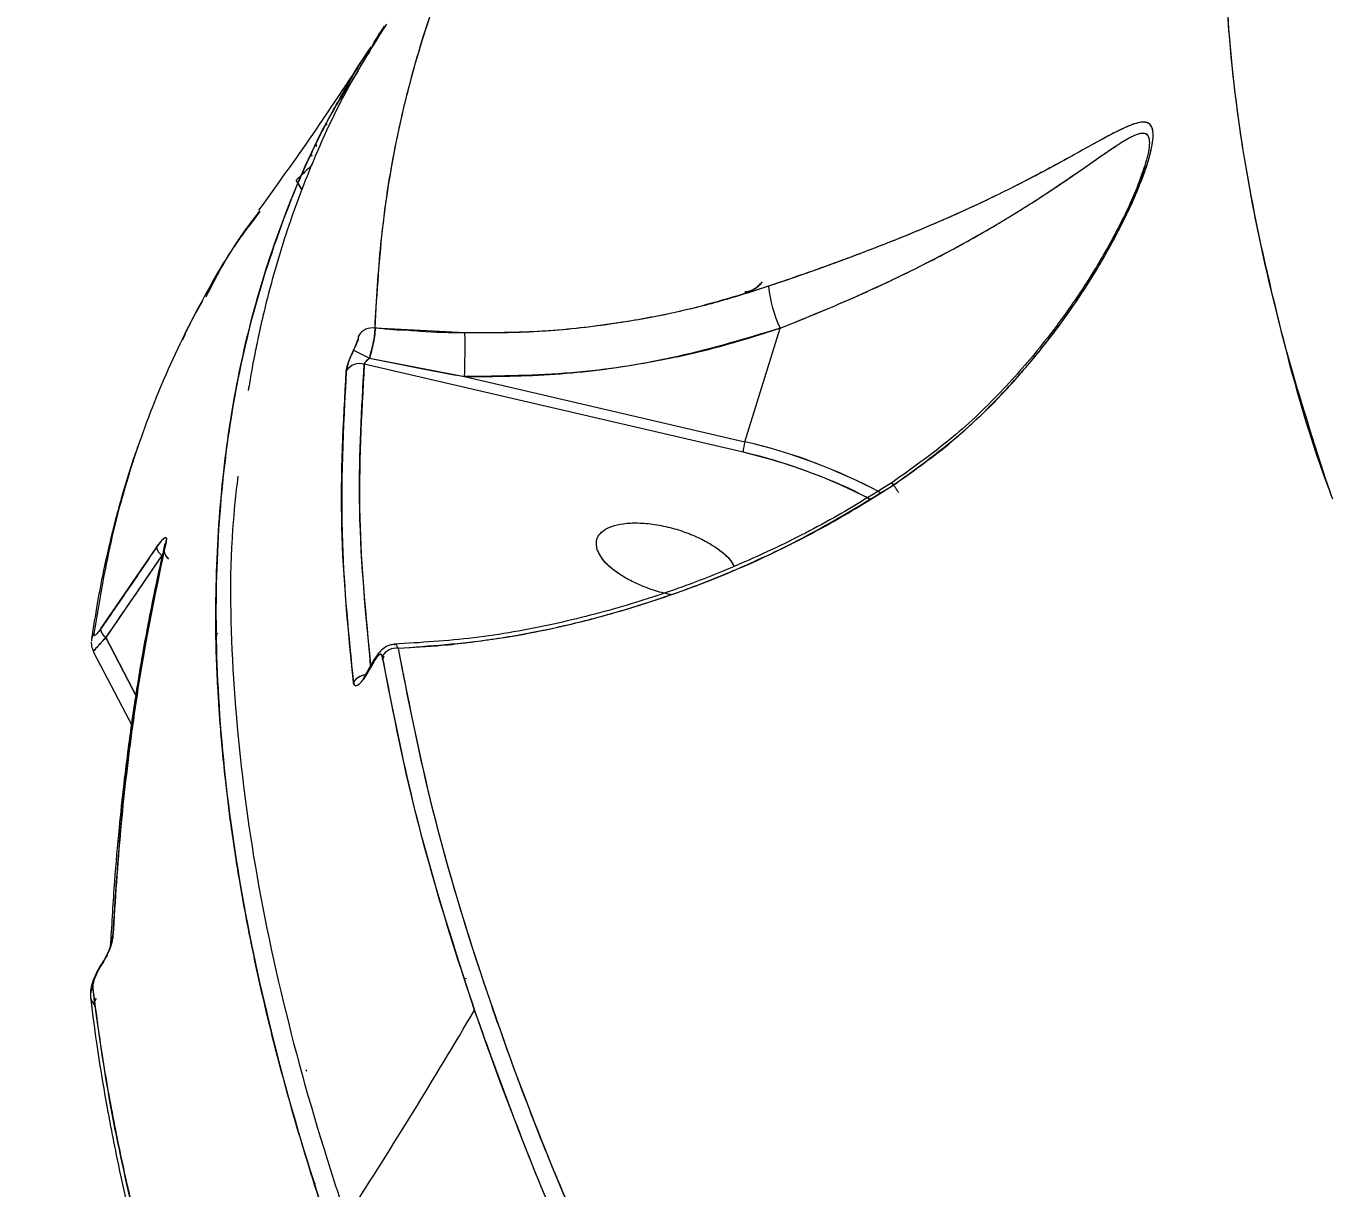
# Model space of a CAD drawing. Header units: millimetres. Extents: x -6332 to 8932, y -6739 to 7096.
# Drawn here: x -2332.1 to -2249.5, y -1667.7 to -1593.8 of the extents above; entities that cross this region are included whole.
import ezdxf

# ---------------------------------------------------------------- set-up
doc = ezdxf.new("R2010")
doc.units = ezdxf.units.MM
for name, color, linetype in [('DIKOM_ОБЪЕКТ', 7, 'Continuous'), ('DIKOM_РАЗМЕР_ЗОНА', 7, 'Continuous'), ('DIKOM_РАЗМЕР_ОБЪЕКТА', 7, 'Continuous')]:
    doc.layers.add(name, color=color, linetype=linetype)
doc.styles.add('style1', font='arial.ttf', dxfattribs={"width": 0.8})
doc.dimstyles.new('1-50', dxfattribs={"dimtxt": 300, "dimasz": 200, "dimexe": 100, "dimexo": 0, "dimgap": 100, "dimtad": 1, "dimtxsty": 'style1', "dimcen": 200, "dimclrd": 7, "dimclre": 7, "dimclrt": 7, "dimadec": 1, "dimazin": 2, "dimtfac": 1, "dimtmove": 0, "dimatfit": 2, "dimfxl": 0, "dimlwd": 25, "dimlwe": 18, "dimarcsym": 0})

# ---------------------------------------------------------------- blocks, each defined once
blk = doc.blocks.new('*D9')
at = {"layer": 'Defpoints', "color": 0, "transparency": 16777216}
for p in [(777.17, 5593.968), (-4228.728, -3389.779), (7301.722, -3389.779)]:
    blk.add_point(p, dxfattribs=at)
at = {"layer": 'DIKOM_РАЗМЕР_ОБЪЕКТА', "color": 7, "lineweight": 18, "transparency": 16777216}
for p, q in [((777.17, 5593.968), (7401.722, 5593.968)), ((-4228.728, -3389.779), (7401.722, -3389.779))]:
    blk.add_line(p, q, dxfattribs=at)
at = {"layer": 'DIKOM_РАЗМЕР_ОБЪЕКТА', "color": 7, "lineweight": 25, "transparency": 16777216}
blk.add_line((7301.722, 5393.968), (7301.722, -3189.779), dxfattribs=at)
at = {"layer": 'DIKOM_РАЗМЕР_ОБЪЕКТА', "color": 7, "transparency": 16777216}
for points in [[(7268.389, 5393.968), (7335.055, 5393.968), (7301.722, 5593.968)], [(7268.389, -3189.779), (7335.055, -3189.779), (7301.722, -3389.779)]]:
    blk.add_solid(points, dxfattribs=at)
at = {"layer": 'DIKOM_РАЗМЕР_ОБЪЕКТА', "color": 7, "transparency": 16777216, "insert": (7048.55, 1153.714), "char_height": 300, "attachment_point": 5, "rotation": 90, "style": 'style1'}
blk.add_mtext('9000', dxfattribs=at)
blk = doc.blocks.new('*D10')
at = {"layer": 'Defpoints', "color": 0, "transparency": 16777216}
for p in [(4034.777, 3636.587), (-4490.848, -1960.464), (4034.777, -5533.386)]:
    blk.add_point(p, dxfattribs=at)
at = {"layer": 'DIKOM_РАЗМЕР_ОБЪЕКТА', "color": 7, "lineweight": 18, "transparency": 16777216}
for p, q in [((4034.777, 3636.587), (4034.777, -5633.386)), ((-4490.848, -1960.464), (-4490.848, -5633.386))]:
    blk.add_line(p, q, dxfattribs=at)
at = {"layer": 'DIKOM_РАЗМЕР_ОБЪЕКТА', "color": 7, "lineweight": 25, "transparency": 16777216}
blk.add_line((-4290.848, -5533.386), (3834.777, -5533.386), dxfattribs=at)
at = {"layer": 'DIKOM_РАЗМЕР_ОБЪЕКТА', "color": 7, "transparency": 16777216}
for points in [[(-4290.848, -5500.053), (-4290.848, -5566.72), (-4490.848, -5533.386)], [(3834.777, -5500.053), (3834.777, -5566.72), (4034.777, -5533.386)]]:
    blk.add_solid(points, dxfattribs=at)
at = {"layer": 'DIKOM_РАЗМЕР_ОБЪЕКТА', "color": 7, "transparency": 16777216, "insert": (308.034, -5280.214), "char_height": 300, "attachment_point": 5, "style": 'style1'}
blk.add_mtext('8500', dxfattribs=at)
blk = doc.blocks.new('*D11')
at = {"layer": 'Defpoints', "color": 0, "transparency": 16777216}
for p in [(1114.346, 7096.351), (-4349.589, -4627.344), (8831.757, -4627.344)]:
    blk.add_point(p, dxfattribs=at)
at = {"layer": 'DIKOM_РАЗМЕР_ЗОНА', "color": 7, "lineweight": 18, "transparency": 16777216}
for p, q in [((1114.346, 7096.351), (8931.757, 7096.351)), ((-4349.589, -4627.344), (8931.757, -4627.344))]:
    blk.add_line(p, q, dxfattribs=at)
at = {"layer": 'DIKOM_РАЗМЕР_ЗОНА', "color": 7, "lineweight": 25, "transparency": 16777216}
blk.add_line((8831.757, 6896.351), (8831.757, -4427.344), dxfattribs=at)
at = {"layer": 'DIKOM_РАЗМЕР_ЗОНА', "color": 7, "transparency": 16777216}
for points in [[(8798.424, 6896.351), (8865.091, 6896.351), (8831.757, 7096.351)], [(8798.424, -4427.344), (8865.091, -4427.344), (8831.757, -4627.344)]]:
    blk.add_solid(points, dxfattribs=at)
at = {"layer": 'DIKOM_РАЗМЕР_ЗОНА', "color": 7, "transparency": 16777216, "insert": (8578.585, 1308.196), "char_height": 300, "attachment_point": 5, "rotation": 90, "style": 'style1'}
blk.add_mtext('11750', dxfattribs=at)
blk = doc.blocks.new('*D12')
at = {"layer": 'Defpoints', "color": 0, "transparency": 16777216}
for p in [(6134.379, 3354.853), (-6332, -2644.933), (6134.379, -6639)]:
    blk.add_point(p, dxfattribs=at)
at = {"layer": 'DIKOM_РАЗМЕР_ЗОНА', "color": 7, "lineweight": 18, "transparency": 16777216}
for p, q in [((6134.379, 3354.853), (6134.379, -6739)), ((-6332, -2644.933), (-6332, -6739))]:
    blk.add_line(p, q, dxfattribs=at)
at = {"layer": 'DIKOM_РАЗМЕР_ЗОНА', "color": 7, "lineweight": 25, "transparency": 16777216}
blk.add_line((-6132, -6639), (5934.379, -6639), dxfattribs=at)
at = {"layer": 'DIKOM_РАЗМЕР_ЗОНА', "color": 7, "transparency": 16777216}
for points in [[(-6132, -6605.667), (-6132, -6672.333), (-6332, -6639)], [(5934.379, -6605.667), (5934.379, -6672.333), (6134.379, -6639)]]:
    blk.add_solid(points, dxfattribs=at)
at = {"layer": 'DIKOM_РАЗМЕР_ЗОНА', "color": 7, "transparency": 16777216, "insert": (-98.81, -6385.828), "char_height": 300, "attachment_point": 5, "style": 'style1'}
blk.add_mtext('12500', dxfattribs=at)

msp = doc.modelspace()

# ---------------------------------------------------------------- linework, layer by layer
at = {"layer": 'DIKOM_ОБЪЕКТ', "color": 7, "linetype": 'Continuous', "lineweight": 15}
for p, q in [((-2309.3, -1593.821), (-2309.409, -1594.006)), ((-2312.94, -1600.021), (-2313.063, -1600.152)), ((-2313.954, -1602.015), (-2313.891, -1602.062)), ((-2313.887, -1602.065), (-2313.953, -1602.015)), ((-2261.225, -1603.518), (-2260.987, -1602.75)), ((-2314.531, -1604.232), (-2314.906, -1603.604)), ((-2314.519, -1604.2), (-2314.906, -1603.604)), ((-2264.261, -1609.617), (-2264.677, -1610.32)), ((-2304.173, -1613.316), (-2309.893, -1613.003)), ((-2286.378, -1620.231), (-2284.142, -1613.013)), ((-2310.241, -1614.905), (-2304.204, -1616.09)), ((-2286.502, -1620.893), (-2310.572, -1615.303)), ((-2304.204, -1616.09), (-2286.378, -1620.231)), ((-2327.342, -1632.139), (-2323.782, -1626.939)), ((-2323.435, -1627.463), (-2327.002, -1632.674)), ((-2327.002, -1632.674), (-2325.014, -1636.505)), ((-2325.013, -1636.502), (-2327.002, -1632.674)), ((-2319.899, -1632.425), (-2319.914, -1632.401)), ((-2319.898, -1632.518), (-2319.913, -1632.495)), ((-2327.802, -1633.551), (-2325.303, -1638.333)), ((-2309.419, -1634.067), (-2309.322, -1633.866)), ((-2309.332, -1633.88), (-2309.419, -1634.067)), ((-2309.972, -1634.206), (-2310.447, -1635.032)), ((-2309.959, -1634.091), (-2310.434, -1634.917)), ((-2308.047, -1635.013), (-2308.056, -1635.012)), ((-2308.002, -1635.264), (-2307.992, -1635.265)), ((-2325.341, -1637.928), (-2325.263, -1638.082)), ((-2304.272, -1654.291), (-2304.073, -1654.33)), ((-2327.767, -1655.952), (-2327.618, -1655.597)), ((-2327.628, -1656.145), (-2327.767, -1655.952)), ((-2314.279, -1660.112), (-2314.25, -1660.232)), ((-2313.667, -1667.407), (-2313.766, -1667.294))]:
    msp.add_line(p, q, dxfattribs=at)
at = {"layer": 'DIKOM_ОБЪЕКТ', "color": 7, "linetype": 'Continuous', "lineweight": 15, "flags": 128}
for points in [[(-2313.606, -1601.459), (-2313.633, -1601.376), (-2313.648, -1601.314)], [(-2313.642, -1601.34), (-2313.633, -1601.376), (-2313.611, -1601.447)], [(-2276.954, -1622.992), (-2277.012, -1622.892), (-2277.042, -1622.839), (-2277.04, -1622.831), (-2277.009, -1622.871), (-2276.948, -1622.957), (-2276.943, -1622.965)], [(-2309.972, -1634.206), (-2309.975, -1634.14), (-2309.959, -1634.091)], [(-2309.959, -1634.091), (-2309.975, -1634.14), (-2309.972, -1634.206)], [(-2310.434, -1634.917), (-2310.451, -1634.966), (-2310.447, -1635.032)], [(-2310.447, -1635.032), (-2310.451, -1634.966), (-2310.434, -1634.917)], [(-2327.307, -1653.527), (-2327.304, -1653.448), (-2327.281, -1653.416)], [(-2327.286, -1653.42), (-2327.304, -1653.448), (-2327.307, -1653.527)]]:
    msp.add_lwpolyline(points, dxfattribs=at)
at = {"layer": 'DIKOM_ОБЪЕКТ', "color": 7, "linetype": 'Continuous', "lineweight": 15}
for centre, radius, start, end in [((-2286.617, -1609.052), 1.678, 277.98995, 323.18177), ((-2276.392, -1609.427), 8.54, 186.19711, 204.83261), ((-2310.055, -1614.012), 1.023, 80.87735, 147.96804), ((-2350.26, -1614.181), 46.095, 357.62712, 1.07501), ((-2272.911, -1538.379), 85.146, 243.23883, 243.99704), ((-2310.859, -1616.297), 1.034, 73.91322, 146.09706), ((-2283.943, -1621.028), 2.562, 161.86993, 176.99032), ((-2294.144, -1654.031), 34.681, 61.76344, 77.06048), ((-2294.155, -1654.064), 34.716, 61.79257, 77.05572), ((-2294.087, -1653.83), 33.798, 62.37229, 77.03194), ((-2276.098, -1622.403), 1.038, 204.23216, 214.51535), ((-2286.832, -1630.006), 12.139, 32.63722, 36.2009), ((-2322.953, -1626.767), 0.846, 191.68837, 235.31531), ((-2322.549, -1627.045), 0.765, 144.40811, 176.63245), ((-2322.494, -1627.056), 0.817, 146.00213, 230.67403), ((-2322.408, -1627.005), 0.912, 192.94593, 228.51678), ((-2326.503, -1631.982), 0.853, 190.59367, 234.19411), ((-2327.068, -1632.92), 0.855, 144.53475, 176.80373), ((-2308.52, -1634.418), 1.074, 84.02175, 148.03017), ((-2310.387, -1636.09), 1.05, 96.92391, 147.05592), ((-2310.39, -1636.086), 1.045, 97.41776, 147.12523), ((-2325.985, -1652.091), 0.718, 141.80358, 181.99597), ((-2325.987, -1652.09), 0.716, 141.78849, 189.61408), ((-2327.159, -1655.398), 0.829, 144.32037, 186.40507), ((-2327.17, -1655.394), 0.817, 144.10132, 223.07758), ((-2605.842, -1479.02), 350.446, 327.13129, 329.60225)]:
    msp.add_arc(centre, radius, start, end, dxfattribs=at)
for points, knots in [([(-2266.197, -1467.114), (-2266.173, -1469.119), (-2266.11, -1474.43), (-2265.019, -1483.043), (-2263.02, -1492.95), (-2260.03, -1503.028), (-2256.047, -1513.217), (-2251.019, -1523.456), (-2245.052, -1533.523), (-2238.154, -1543.419), (-2230.318, -1553.141), (-2221.713, -1562.508), (-2212.409, -1571.503), (-2202.507, -1580.094), (-2191.883, -1588.416), (-2180.568, -1596.448), (-2168.324, -1604.351), (-2155.104, -1612.107), (-2140.851, -1619.688), (-2125.845, -1626.93), (-2110.163, -1633.783), (-2093.894, -1640.218), (-2077.418, -1646.1), (-2060.779, -1651.461), (-2044.007, -1656.33), (-2026.765, -1660.804), (-2009.097, -1664.911), (-1997.005, -1667.292), (-1990.949, -1668.485)], [0, 0, 0, 0, 0.022949, 0.060793, 0.09877, 0.136963, 0.177463, 0.217725, 0.257847, 0.297927, 0.338058, 0.378335, 0.416534, 0.454721, 0.492694, 0.530535, 0.568325, 0.608437, 0.648676, 0.68914, 0.729671, 0.769958, 0.810094, 0.847883, 0.885703, 0.923632, 0.961753, 1, 1, 1, 1]), ([(-1990.949, -1668.485), (-1995.113, -1667.675), (-2003.643, -1666.016), (-2016.534, -1663.191), (-2029.836, -1660.017), (-2042.91, -1656.593), (-2055.705, -1652.95), (-2067.648, -1649.271), (-2075.912, -1646.53), (-2080.544, -1644.932), (-2082.006, -1644.424), (-2083.469, -1643.91), (-2084.934, -1643.392), (-2086.4, -1642.867), (-2091.489, -1641.032), (-2099.79, -1637.908), (-2110.793, -1633.458), (-2120.69, -1629.185), (-2129.536, -1625.131), (-2137.384, -1621.335), (-2144.286, -1617.83), (-2150.289, -1614.645), (-2155.439, -1611.807), (-2159.599, -1609.436), (-2162.884, -1607.513), (-2165.323, -1606.055), (-2166.97, -1605.059), (-2167.87, -1604.504), (-2168.218, -1604.293), (-2168.36, -1604.203), (-2168.422, -1604.167), (-2168.447, -1604.15), (-2168.459, -1604.144), (-2168.464, -1604.14), (-2168.467, -1604.138), (-2172.074, -1601.588), (-2179.355, -1597.387), (-2189.221, -1590.3), (-2198.265, -1583.481), (-2206.127, -1576.986), (-2212.968, -1570.901), (-2217.512, -1566.554), (-2220.392, -1563.676), (-2221.817, -1562.223), (-2223.206, -1560.781), (-2224.558, -1559.351), (-2225.875, -1557.931), (-2229.947, -1553.461), (-2236.3, -1545.888), (-2244.05, -1535.109), (-2250.554, -1524.325), (-2255.949, -1513.58), (-2258.62, -1506.382), (-2259.944, -1502.815)], [0, 0, 0, 0, 0.030421, 0.062332, 0.095733, 0.130625, 0.162562, 0.195653, 0.225729, 0.229733, 0.233753, 0.237789, 0.241839, 0.245906, 0.249987, 0.284298, 0.316164, 0.345582, 0.372553, 0.397077, 0.419155, 0.438786, 0.455968, 0.470705, 0.481193, 0.489953, 0.496234, 0.498575, 0.499522, 0.499923, 0.500096, 0.500172, 0.500205, 0.50022, 0.500226, 0.500232, 0.539858, 0.577984, 0.614611, 0.64974, 0.679412, 0.707924, 0.715199, 0.722395, 0.729512, 0.736548, 0.743505, 0.750382, 0.802068, 0.852872, 0.902795, 0.951838, 1, 1, 1, 1]), ([(-2251.345, -1563.937), (-2251.384, -1564.016), (-2252.128, -1565.538), (-2253.234, -1568.858), (-2254.6, -1573.889), (-2255.47, -1579.251), (-2255.94, -1585.21), (-2255.883, -1591.848), (-2255.183, -1599.278), (-2253.835, -1607.047), (-2251.889, -1615.147), (-2250.047, -1620.832), (-2249.129, -1623.665)], [0, 0, 0, 0, 0.005201, 0.100963, 0.203828, 0.303804, 0.400896, 0.522046, 0.640821, 0.759856, 0.88032, 1, 1, 1, 1]), ([(-2253.183, -1568.873), (-2253.193, -1568.899), (-2254.113, -1571.288), (-2255.108, -1576.509), (-2256.012, -1584.659), (-2255.831, -1593.417), (-2254.731, -1602.695), (-2252.542, -1612.579), (-2250.616, -1619.664), (-2249.141, -1623.573), (-2249.033, -1623.859)], [0, 0, 0, 0, 0.001773, 0.166637, 0.330559, 0.494055, 0.657616, 0.821751, 0.986952, 1, 1, 1, 1]), ([(-2309.893, -1613.003), (-2309.755, -1610.751), (-2309.479, -1606.253), (-2308.363, -1599.903), (-2306.626, -1593.506), (-2304.16, -1587.119), (-2301.787, -1583.035), (-2300.599, -1580.991)], [0, 0, 0, 0, 0.18702, 0.373558, 0.5599, 0.779652, 1, 1, 1, 1]), ([(-2309.893, -1613.003), (-2309.792, -1611.205), (-2309.584, -1607.523), (-2308.786, -1602.132), (-2307.564, -1596.71), (-2305.82, -1591.33), (-2303.561, -1586.017), (-2301.597, -1582.685), (-2300.599, -1580.991)], [0, 0, 0, 0, 0.148915, 0.305006, 0.468517, 0.639551, 0.816761, 1, 1, 1, 1]), ([(-2309.171, -1593.685), (-2310.044, -1595.081), (-2311.911, -1598.067), (-2314.051, -1602.76), (-2315.791, -1607.553), (-2316.755, -1611.068), (-2317.288, -1613.434), (-2317.535, -1614.635), (-2317.757, -1615.809), (-2317.886, -1616.588), (-2317.948, -1616.962)], [0, 0, 0, 0, 0.202281, 0.432914, 0.627732, 0.81492, 0.862687, 0.909934, 0.956656, 1, 1, 1, 1]), ([(-2310.312, -1595.596), (-2310.081, -1595.119), (-2309.779, -1594.498), (-2309.369, -1593.946), (-2309.274, -1593.819)], [0, 0, 0, 0, 0.768276, 1, 1, 1, 1]), ([(-2310.159, -1595.124), (-2311.388, -1596.998), (-2313.719, -1600.553), (-2316.142, -1603.924), (-2317.288, -1605.517)], [0, 0, 0, 0, 0.52711, 1, 1, 1, 1]), ([(-2266.757, -1752.386), (-2268.729, -1749.718), (-2272.769, -1744.252), (-2278.546, -1735.963), (-2284.236, -1727.386), (-2289.515, -1718.928), (-2294.376, -1710.625), (-2298.624, -1702.848), (-2301.362, -1697.451), (-2302.833, -1694.418), (-2303.292, -1693.461), (-2303.748, -1692.502), (-2304.198, -1691.542), (-2304.645, -1690.582), (-2306.176, -1687.241), (-2308.541, -1681.788), (-2311.354, -1674.526), (-2313.603, -1667.97), (-2315.37, -1662.09), (-2316.731, -1656.855), (-2317.754, -1652.236), (-2318.503, -1648.205), (-2319.034, -1644.738), (-2319.382, -1641.931), (-2319.605, -1639.709), (-2319.74, -1638.057), (-2319.814, -1636.938), (-2319.85, -1636.33), (-2319.863, -1636.092), (-2319.869, -1635.996), (-2319.87, -1635.954), (-2319.872, -1635.937), (-2319.872, -1635.929), (-2319.872, -1635.925), (-2319.872, -1635.923), (-2320.037, -1633.299), (-2320.049, -1628.59), (-2319.566, -1621.717), (-2318.54, -1615.482), (-2317.122, -1609.988), (-2315.42, -1605.172), (-2313.979, -1601.945), (-2312.934, -1599.888), (-2312.388, -1598.869), (-2311.829, -1597.872), (-2311.257, -1596.9), (-2310.697, -1595.987), (-2310.32, -1595.405), (-2310.144, -1595.134)], [0, 0, 0, 0, 0.040586, 0.083159, 0.127721, 0.174271, 0.216879, 0.261027, 0.301151, 0.306495, 0.311859, 0.317242, 0.322647, 0.328071, 0.333517, 0.379294, 0.421806, 0.461054, 0.497036, 0.529755, 0.559209, 0.5854, 0.608324, 0.627984, 0.641977, 0.653665, 0.662045, 0.665166, 0.666431, 0.666966, 0.667198, 0.667298, 0.667343, 0.667363, 0.667371, 0.667378, 0.720245, 0.771111, 0.819976, 0.866842, 0.906429, 0.944468, 0.954174, 0.963774, 0.973269, 0.982656, 0.991938, 1, 1, 1, 1]), ([(-2310.971, -1596.664), (-2311.508, -1597.487), (-2313.339, -1600.289), (-2315.638, -1605.595), (-2317.909, -1612.521), (-2319.362, -1619.905), (-2320.062, -1627.683), (-2319.996, -1636.032), (-2319.119, -1644.975), (-2317.364, -1654.545), (-2314.743, -1664.554), (-2311.267, -1674.949), (-2306.956, -1685.671), (-2301.934, -1696.472), (-2296.258, -1707.327), (-2289.983, -1718.221), (-2282.98, -1729.371), (-2275.307, -1740.753), (-2269.61, -1748.504), (-2266.757, -1752.386)], [0, 0, 0, 0, 0.024896, 0.084812, 0.14471, 0.204272, 0.263627, 0.322902, 0.38582, 0.448936, 0.512405, 0.575981, 0.639172, 0.702126, 0.7614, 0.820721, 0.880215, 0.940009, 1, 1, 1, 1]), ([(-2276.954, -1622.992), (-2275.39, -1621.859), (-2272.259, -1619.592), (-2268.274, -1615.38), (-2265.331, -1611.451), (-2263.242, -1608.012), (-2261.966, -1605.526), (-2261.06, -1603.382), (-2260.506, -1601.662), (-2260.357, -1600.321), (-2260.789, -1599.836), (-2261.588, -1599.976), (-2262.577, -1600.413), (-2264.072, -1601.209), (-2266.225, -1602.426), (-2269.194, -1604), (-2272.545, -1605.61), (-2276.283, -1607.213), (-2280.389, -1608.796), (-2283.386, -1609.832), (-2284.882, -1610.349)], [0, 0, 0, 0, 0.082442, 0.165079, 0.248344, 0.295306, 0.342798, 0.374611, 0.406786, 0.439105, 0.475518, 0.511261, 0.546803, 0.582238, 0.652441, 0.722601, 0.79203, 0.861423, 0.930827, 1, 1, 1, 1]), ([(-2276.954, -1622.991), (-2275.756, -1622.145), (-2273.363, -1620.455), (-2270.537, -1617.763), (-2268.26, -1615.242), (-2266.469, -1612.975), (-2265.09, -1610.99), (-2264.071, -1609.373), (-2263.358, -1608.154), (-2262.678, -1606.905), (-2262.052, -1605.655), (-2261.502, -1604.433), (-2261.077, -1603.37), (-2260.766, -1602.463), (-2260.479, -1601.42), (-2260.391, -1600.602), (-2260.539, -1600.138), (-2260.746, -1599.955), (-2261.036, -1599.9), (-2261.557, -1599.972), (-2262.445, -1600.34), (-2263.758, -1601.041), (-2265.504, -1602.017), (-2267.731, -1603.236), (-2270.249, -1604.515), (-2272.665, -1605.645), (-2274.855, -1606.602), (-2277.582, -1607.72), (-2280.88, -1608.969), (-2283.579, -1609.899), (-2284.882, -1610.349)], [0, 0, 0, 0, 0.062632, 0.12514, 0.166907, 0.209096, 0.250284, 0.272385, 0.293289, 0.313021, 0.336209, 0.357131, 0.375943, 0.392383, 0.407476, 0.438849, 0.454157, 0.470457, 0.485559, 0.502105, 0.541821, 0.584314, 0.626589, 0.688763, 0.751105, 0.794142, 0.835546, 0.875435, 0.939862, 1, 1, 1, 1]), ([(-2284.142, -1613.013), (-2282.723, -1612.437), (-2279.868, -1611.277), (-2275.969, -1609.468), (-2272.4, -1607.613), (-2269.186, -1605.733), (-2266.325, -1603.875), (-2264.187, -1602.374), (-2262.651, -1601.318), (-2261.675, -1600.733), (-2260.97, -1600.525), (-2260.608, -1600.88), (-2260.741, -1602.059), (-2261.122, -1603.141), (-2261.31, -1603.676)], [0, 0, 0, 0, 0.111948, 0.225146, 0.338784, 0.452608, 0.56743, 0.681639, 0.745558, 0.808599, 0.857431, 0.905375, 0.953158, 1, 1, 1, 1]), ([(-2284.142, -1613.013), (-2283.301, -1612.675), (-2281.609, -1611.994), (-2279.174, -1610.941), (-2277.052, -1609.966), (-2275.198, -1609.057), (-2273.638, -1608.253), (-2272.112, -1607.424), (-2270.73, -1606.635), (-2269.336, -1605.798), (-2268.028, -1604.98), (-2266.746, -1604.138), (-2265.445, -1603.257), (-2264.116, -1602.328), (-2262.813, -1601.424), (-2261.915, -1600.87), (-2261.359, -1600.638), (-2261.046, -1600.591), (-2260.799, -1600.667), (-2260.728, -1600.887), (-2260.695, -1600.992)], [0, 0, 0, 0, 0.072946, 0.14679, 0.222028, 0.275864, 0.333191, 0.385917, 0.443653, 0.492631, 0.554583, 0.610251, 0.665771, 0.740636, 0.815068, 0.887967, 0.91567, 0.943649, 0.973117, 1, 1, 1, 1]), ([(-2313.869, -1602.615), (-2313.921, -1602.666), (-2314.132, -1602.871), (-2314.433, -1603.156), (-2314.737, -1603.446), (-2314.849, -1603.551), (-2314.906, -1603.604)], [0, 0, 0, 0, 0.111571, 0.452911, 0.725265, 1, 1, 1, 1]), ([(-2314.467, -1603.188), (-2314.439, -1603.161), (-2314.405, -1603.13), (-2314.359, -1603.086), (-2314.353, -1603.08)], [0, 0, 0, 0, 0.861517, 1, 1, 1, 1]), ([(-2260.991, -1602.762), (-2261.167, -1603.268), (-2261.515, -1604.263), (-2262.465, -1606.325), (-2263.767, -1608.724), (-2265.441, -1611.326), (-2267.383, -1613.975), (-2269.823, -1616.826), (-2273.054, -1619.998), (-2275.665, -1621.85), (-2277.045, -1622.829)], [0, 0, 0, 0, 0.072314, 0.142314, 0.273983, 0.391756, 0.496591, 0.644935, 0.81229, 1, 1, 1, 1]), ([(-2260.991, -1602.748), (-2261.008, -1602.808), (-2261.038, -1602.918), (-2261.083, -1603.042), (-2261.104, -1603.099)], [0, 0, 0, 0, 0.544056, 1, 1, 1, 1]), ([(-2317.231, -1605.559), (-2317.516, -1605.932), (-2318.892, -1607.73), (-2320.96, -1611.27), (-2323.345, -1616.089), (-2325.256, -1621.2), (-2326.786, -1626.569), (-2327.434, -1630.447), (-2327.764, -1632.424)], [0, 0, 0, 0, 0.049497, 0.238588, 0.432716, 0.614236, 0.803329, 1, 1, 1, 1]), ([(-2320.621, -1611.012), (-2320.143, -1610.073), (-2319.169, -1608.16), (-2317.854, -1606.467), (-2317.185, -1605.604)], [0, 0, 0, 0, 0.490639, 1, 1, 1, 1]), ([(-2284.882, -1610.349), (-2286.623, -1610.887), (-2290.095, -1611.96), (-2295.127, -1612.841), (-2299.827, -1613.311), (-2302.721, -1613.315), (-2304.173, -1613.316)], [0, 0, 0, 0, 0.280378, 0.558954, 0.778846, 1, 1, 1, 1]), ([(-2284.882, -1610.349), (-2285.898, -1610.676), (-2287.95, -1611.336), (-2291.137, -1612.106), (-2294.874, -1612.792), (-2299.234, -1613.292), (-2302.501, -1613.308), (-2304.173, -1613.316)], [0, 0, 0, 0, 0.164512, 0.332069, 0.502231, 0.745375, 1, 1, 1, 1]), ([(-2285.413, -1610.167), (-2285.473, -1610.248), (-2285.667, -1610.511), (-2286.021, -1610.68), (-2286.375, -1610.708), (-2286.39, -1610.709)], [0, 0, 0, 0, 0.299212, 0.969297, 1, 1, 1, 1]), ([(-2320.847, -1611.25), (-2320.957, -1611.447), (-2321.293, -1612.051), (-2321.749, -1612.888), (-2322.043, -1613.559), (-2322.148, -1613.799)], [0, 0, 0, 0, 0.237479, 0.726713, 1, 1, 1, 1]), ([(-2309.893, -1613.003), (-2309.892, -1613.097), (-2309.89, -1613.296), (-2309.959, -1613.765), (-2310.076, -1614.321), (-2310.186, -1614.71), (-2310.241, -1614.905)], [0, 0, 0, 0, 0.237136, 0.499153, 0.748983, 1, 1, 1, 1]), ([(-2310.241, -1614.905), (-2310.181, -1614.691), (-2310.06, -1614.259), (-2309.948, -1613.702), (-2309.889, -1613.267), (-2309.892, -1613.091), (-2309.893, -1613.003)], [0, 0, 0, 0, 0.27617, 0.55428, 0.776174, 1, 1, 1, 1]), ([(-2304.173, -1613.316), (-2305.132, -1613.304), (-2306.569, -1613.285), (-2307.997, -1613.124), (-2308.482, -1613.126), (-2308.516, -1613.122), (-2308.639, -1613.114), (-2309.104, -1613.077), (-2309.543, -1613.036), (-2309.893, -1613.003)], [0, 0, 0, 0, 0.500177, 0.750059, 0.750623, 0.755171, 0.76779, 0.815485, 1, 1, 1, 1]), ([(-2304.204, -1616.09), (-2302.284, -1616.077), (-2298.458, -1616.052), (-2293.18, -1615.354), (-2288.395, -1614.355), (-2285.563, -1613.462), (-2284.142, -1613.013)], [0, 0, 0, 0, 0.281264, 0.560338, 0.779385, 1, 1, 1, 1]), ([(-2284.142, -1613.013), (-2286.295, -1613.662), (-2290.606, -1614.96), (-2297.37, -1615.999), (-2301.925, -1616.06), (-2304.204, -1616.09)], [0, 0, 0, 0, 0.332534, 0.666087, 1, 1, 1, 1]), ([(-2311.25, -1614.405), (-2311.206, -1614.311), (-2311.118, -1614.123), (-2311.014, -1613.857), (-2310.94, -1613.622), (-2310.928, -1613.521), (-2310.922, -1613.47)], [0, 0, 0, 0, 0.251006, 0.500633, 0.750193, 1, 1, 1, 1]), ([(-2310.922, -1613.47), (-2310.93, -1613.528), (-2310.945, -1613.644), (-2311.051, -1613.969), (-2311.174, -1614.24), (-2311.25, -1614.405)], [0, 0, 0, 0, 0.280819, 0.561191, 1, 1, 1, 1]), ([(-2311.717, -1615.72), (-2311.706, -1615.644), (-2311.683, -1615.493), (-2311.579, -1615.165), (-2311.434, -1614.794), (-2311.312, -1614.535), (-2311.25, -1614.405)], [0, 0, 0, 0, 0.249308, 0.499233, 0.749089, 1, 1, 1, 1]), ([(-2311.25, -1614.405), (-2311.318, -1614.55), (-2311.454, -1614.839), (-2311.644, -1615.335), (-2311.689, -1615.574), (-2311.717, -1615.72)], [0, 0, 0, 0, 0.281193, 0.561733, 1, 1, 1, 1]), ([(-2310.572, -1615.303), (-2310.559, -1615.276), (-2310.533, -1615.219), (-2310.421, -1615.079), (-2310.31, -1614.972), (-2310.241, -1614.905)], [0, 0, 0, 0, 0.262568, 0.539108, 1, 1, 1, 1]), ([(-2310.572, -1615.303), (-2310.561, -1615.279), (-2310.538, -1615.228), (-2310.46, -1615.128), (-2310.36, -1615.018), (-2310.283, -1614.946), (-2310.241, -1614.905)], [0, 0, 0, 0, 0.234704, 0.498299, 0.720446, 1, 1, 1, 1]), ([(-2310.241, -1614.905), (-2309.112, -1615.134), (-2307.104, -1615.542), (-2305.087, -1615.923), (-2304.204, -1616.09)], [0, 0, 0, 0, 0.562366, 1, 1, 1, 1]), ([(-2311.717, -1615.72), (-2311.907, -1619.351), (-2312.245, -1625.836), (-2311.567, -1632.56), (-2311.268, -1635.519)], [0, 0, 0, 0, 0.55996, 1, 1, 1, 1]), ([(-2311.268, -1635.519), (-2311.594, -1632.197), (-2312.254, -1625.477), (-2311.897, -1618.996), (-2311.717, -1615.72)], [0, 0, 0, 0, 0.494356, 1, 1, 1, 1]), ([(-2310.572, -1615.303), (-2310.755, -1618.537), (-2311.109, -1624.809), (-2310.478, -1631.313), (-2310.172, -1634.462)], [0, 0, 0, 0, 0.515683, 1, 1, 1, 1]), ([(-2310.169, -1634.457), (-2310.503, -1630.908), (-2311.114, -1624.411), (-2310.741, -1618.146), (-2310.572, -1615.303)], [0, 0, 0, 0, 0.546214, 1, 1, 1, 1]), ([(-2324.824, -1620.148), (-2324.963, -1620.524), (-2325.496, -1621.961), (-2326.024, -1623.802), (-2326.522, -1625.686), (-2326.84, -1626.996), (-2327.197, -1628.624), (-2327.574, -1630.58), (-2327.791, -1632.015), (-2327.906, -1632.774)], [0, 0, 0, 0, 0.095235, 0.363832, 0.446411, 0.547626, 0.674818, 0.828062, 1, 1, 1, 1]), ([(-2278.435, -1623.893), (-2278.555, -1623.824), (-2279.435, -1623.314), (-2281.297, -1622.519), (-2283.89, -1621.56), (-2285.645, -1621.112), (-2286.502, -1620.893)], [0, 0, 0, 0, 0.051488, 0.37942, 0.696924, 1, 1, 1, 1]), ([(-2318.615, -1622.416), (-2318.738, -1623.534), (-2319.19, -1627.63), (-2319.022, -1635.217), (-2317.987, -1645.214), (-2315.907, -1655.641), (-2312.881, -1666.425), (-2308.931, -1677.529), (-2304.046, -1689.013), (-2298.243, -1700.842), (-2291.536, -1712.99), (-2283.939, -1725.43), (-2275.47, -1738.133), (-2266.152, -1751.066), (-2256.011, -1764.189), (-2245.085, -1777.457), (-2233.394, -1790.842), (-2220.972, -1804.312), (-2207.847, -1817.832), (-2194.137, -1831.287), (-2179.903, -1844.629), (-2165.197, -1857.823), (-2149.973, -1870.917), (-2136.423, -1882.104), (-2124.778, -1891.41), (-2115.218, -1898.875), (-2107.951, -1904.419), (-2103.109, -1908.058), (-2100.762, -1909.814), (-2098.405, -1911.566), (-2095.752, -1913.528), (-2092.533, -1915.892), (-2088.557, -1918.788), (-2083.818, -1922.204), (-2078.298, -1926.142), (-2074.334, -1928.919), (-2072.228, -1930.395)], [0, 0, 0, 0, 0.015403, 0.056432, 0.09746, 0.138485, 0.178462, 0.218504, 0.25846, 0.29841, 0.338359, 0.378306, 0.418253, 0.458275, 0.498254, 0.538197, 0.578139, 0.618081, 0.658022, 0.697979, 0.737212, 0.776359, 0.815499, 0.854641, 0.877604, 0.900569, 0.923416, 0.929132, 0.934618, 0.939874, 0.945605, 0.953104, 0.962223, 0.973093, 0.9857, 1, 1, 1, 1]), ([(-2277.045, -1622.829), (-2278.18, -1623.537), (-2280.646, -1625.074), (-2284.838, -1627.226), (-2289.325, -1629.133), (-2293.985, -1630.705), (-2298.67, -1631.901), (-2303.638, -1632.787), (-2306.993, -1632.992), (-2308.682, -1633.095)], [0, 0, 0, 0, 0.116253, 0.252642, 0.410024, 0.542971, 0.687245, 0.842554, 1, 1, 1, 1]), ([(-2308.408, -1633.349), (-2307.486, -1633.296), (-2305.454, -1633.18), (-2302.232, -1632.775), (-2298.85, -1632.162), (-2295.514, -1631.357), (-2291.94, -1630.289), (-2288.235, -1628.932), (-2284.295, -1627.184), (-2280.562, -1625.255), (-2278.128, -1623.727), (-2276.954, -1622.991)], [0, 0, 0, 0, 0.086526, 0.190774, 0.299501, 0.399924, 0.500192, 0.632845, 0.749125, 0.879053, 1, 1, 1, 1]), ([(-2308.408, -1633.349), (-2306.411, -1633.202), (-2302.425, -1632.907), (-2296.359, -1631.65), (-2290.006, -1629.691), (-2283.417, -1626.91), (-2279.11, -1624.299), (-2276.954, -1622.992)], [0, 0, 0, 0, 0.186829, 0.373028, 0.560668, 0.779994, 1, 1, 1, 1]), ([(-2295.764, -1627.098), (-2295.803, -1626.887), (-2295.891, -1626.408), (-2295.491, -1625.906), (-2294.844, -1625.581), (-2294.113, -1625.412), (-2293.186, -1625.363), (-2292.121, -1625.458), (-2291.008, -1625.692), (-2289.946, -1626.039), (-2289.012, -1626.46), (-2288.068, -1627.024), (-2287.362, -1627.598), (-2287.154, -1627.994), (-2287.094, -1628.107)], [0, 0, 0, 0, 0.092713, 0.210836, 0.280641, 0.356953, 0.438391, 0.522683, 0.606976, 0.688411, 0.764735, 0.834535, 0.952628, 1, 1, 1, 1]), ([(-2295.764, -1627.098), (-2295.803, -1626.864), (-2295.883, -1626.384), (-2295.465, -1625.893), (-2294.844, -1625.582), (-2294.114, -1625.412), (-2293.186, -1625.364), (-2292.121, -1625.458), (-2291.008, -1625.692), (-2289.946, -1626.04), (-2289.012, -1626.461), (-2288.105, -1627.003), (-2287.391, -1627.572), (-2287.177, -1627.97), (-2287.102, -1628.11)], [0, 0, 0, 0, 0.103123, 0.210758, 0.280375, 0.356789, 0.438182, 0.522428, 0.606675, 0.688065, 0.764477, 0.834109, 0.94172, 1, 1, 1, 1]), ([(-2323.172, -1626.599), (-2323.156, -1626.501), (-2323.126, -1626.304), (-2323.252, -1626.296), (-2323.491, -1626.527), (-2323.685, -1626.801), (-2323.782, -1626.939)], [0, 0, 0, 0, 0.281391, 0.561384, 0.780733, 1, 1, 1, 1]), ([(-2323.782, -1626.939), (-2323.726, -1626.858), (-2323.615, -1626.698), (-2323.464, -1626.51), (-2323.336, -1626.378), (-2323.209, -1626.293), (-2323.127, -1626.332), (-2323.157, -1626.51), (-2323.172, -1626.599)], [0, 0, 0, 0, 0.126154, 0.250194, 0.373625, 0.50052, 0.749828, 1, 1, 1, 1]), ([(-2323.782, -1626.939), (-2324.441, -1627.914), (-2325.618, -1629.657), (-2326.815, -1631.381), (-2327.342, -1632.139)], [0, 0, 0, 0, 0.559966, 1, 1, 1, 1]), ([(-2323.313, -1627), (-2323.504, -1627.853), (-2323.863, -1629.451), (-2324.314, -1631.731), (-2324.673, -1633.707), (-2324.952, -1635.365), (-2325.167, -1636.741), (-2325.374, -1638.143), (-2325.608, -1639.855), (-2325.888, -1642.126), (-2326.186, -1644.94), (-2326.48, -1648.312), (-2326.626, -1650.787), (-2326.703, -1652.113)], [0, 0, 0, 0, 0.108965, 0.204154, 0.285599, 0.353299, 0.407296, 0.452515, 0.522313, 0.611927, 0.721392, 0.850737, 1, 1, 1, 1]), ([(-2326.55, -1651.647), (-2326.389, -1649.177), (-2326.068, -1644.239), (-2325.054, -1635.786), (-2323.886, -1630.084), (-2323.172, -1626.599)], [0, 0, 0, 0, 0.2801, 0.55998, 1, 1, 1, 1]), ([(-2323.172, -1626.599), (-2323.586, -1628.515), (-2324.435, -1632.442), (-2325.38, -1638.55), (-2326.127, -1644.955), (-2326.406, -1649.371), (-2326.55, -1651.647)], [0, 0, 0, 0, 0.244049, 0.500023, 0.742273, 1, 1, 1, 1]), ([(-2291.114, -1629.931), (-2291.298, -1629.896), (-2291.841, -1629.791), (-2292.719, -1629.488), (-2293.651, -1629.071), (-2294.564, -1628.528), (-2295.382, -1627.851), (-2295.638, -1627.345), (-2295.764, -1627.098)], [0, 0, 0, 0, 0.08702, 0.256598, 0.415803, 0.560875, 0.785084, 1, 1, 1, 1]), ([(-2291.114, -1629.931), (-2291.298, -1629.896), (-2291.841, -1629.791), (-2292.719, -1629.488), (-2293.651, -1629.072), (-2294.602, -1628.506), (-2295.407, -1627.823), (-2295.655, -1627.32), (-2295.764, -1627.098)], [0, 0, 0, 0, 0.087025, 0.256615, 0.415555, 0.560913, 0.80685, 1, 1, 1, 1]), ([(-2327.002, -1632.674), (-2326.331, -1631.707), (-2325.132, -1629.979), (-2323.953, -1628.232), (-2323.435, -1627.463)], [0, 0, 0, 0, 0.559974, 1, 1, 1, 1]), ([(-2327.342, -1632.139), (-2327.416, -1632.239), (-2327.565, -1632.44), (-2327.708, -1632.553), (-2327.77, -1632.536), (-2327.766, -1632.461), (-2327.764, -1632.424)], [0, 0, 0, 0, 0.278187, 0.557206, 0.778514, 1, 1, 1, 1]), ([(-2327.764, -1632.424), (-2327.766, -1632.466), (-2327.77, -1632.549), (-2327.703, -1632.545), (-2327.617, -1632.477), (-2327.535, -1632.393), (-2327.442, -1632.28), (-2327.375, -1632.186), (-2327.342, -1632.139)], [0, 0, 0, 0, 0.250078, 0.499733, 0.625723, 0.749621, 0.873245, 1, 1, 1, 1]), ([(-2327.923, -1632.939), (-2327.924, -1632.962), (-2327.932, -1633.056), (-2327.908, -1633.211), (-2327.861, -1633.39), (-2327.811, -1633.485), (-2327.788, -1633.53)], [0, 0, 0, 0, 0.100547, 0.415708, 0.723662, 1, 1, 1, 1]), ([(-2327.002, -1632.674), (-2327.147, -1632.829), (-2327.435, -1633.138), (-2327.696, -1633.426), (-2327.805, -1633.56), (-2327.776, -1633.537), (-2327.773, -1633.534)], [0, 0, 0, 0, 0.322392, 0.644209, 0.966389, 1, 1, 1, 1]), ([(-2327.768, -1633.53), (-2327.773, -1633.533), (-2327.806, -1633.557), (-2327.675, -1633.402), (-2327.397, -1633.096), (-2327.133, -1632.814), (-2327.002, -1632.674)], [0, 0, 0, 0, 0.054495, 0.415428, 0.709095, 1, 1, 1, 1]), ([(-2308.676, -1633.11), (-2308.775, -1633.121), (-2309, -1633.146), (-2309.315, -1633.316), (-2309.592, -1633.572), (-2309.81, -1633.849), (-2309.909, -1634.01), (-2309.959, -1634.091)], [0, 0, 0, 0, 0.186335, 0.424835, 0.700786, 0.848517, 1, 1, 1, 1]), ([(-2308.408, -1633.349), (-2308.474, -1633.219), (-2308.55, -1633.069), (-2308.666, -1633.126), (-2308.682, -1633.134)], [0, 0, 0, 0, 0.8694, 1, 1, 1, 1]), ([(-2309.972, -1634.206), (-2309.903, -1634.096), (-2309.766, -1633.877), (-2309.591, -1633.725), (-2309.474, -1633.717), (-2309.445, -1633.805), (-2309.431, -1633.849)], [0, 0, 0, 0, 0.279273, 0.557817, 0.778277, 1, 1, 1, 1]), ([(-2309.431, -1633.849), (-2309.448, -1633.8), (-2309.473, -1633.727), (-2309.55, -1633.723), (-2309.62, -1633.756), (-2309.701, -1633.825), (-2309.819, -1633.957), (-2309.911, -1634.107), (-2309.972, -1634.206)], [0, 0, 0, 0, 0.250049, 0.37531, 0.50032, 0.624662, 0.750259, 1, 1, 1, 1]), ([(-2303.571, -1656.345), (-2304.814, -1652.486), (-2307.311, -1644.737), (-2308.723, -1637.488), (-2309.431, -1633.849)], [0, 0, 0, 0, 0.498017, 1, 1, 1, 1]), ([(-2309.431, -1633.849), (-2308.913, -1636.555), (-2307.878, -1641.96), (-2305.559, -1650.425), (-2302.5, -1659.649), (-2298.582, -1669.697), (-2295.137, -1677.028), (-2293.412, -1680.699)], [0, 0, 0, 0, 0.187052, 0.373577, 0.559887, 0.779616, 1, 1, 1, 1]), ([(-2292.412, -1680.132), (-2293.884, -1677.017), (-2296.824, -1670.795), (-2300.487, -1661.761), (-2303.764, -1652.454), (-2306.545, -1642.91), (-2307.786, -1636.539), (-2308.408, -1633.349)], [0, 0, 0, 0, 0.187054, 0.373576, 0.559885, 0.779614, 1, 1, 1, 1]), ([(-2292.412, -1680.132), (-2294.34, -1676.012), (-2298.211, -1667.739), (-2302.683, -1655.829), (-2306.247, -1644.27), (-2307.688, -1636.988), (-2308.408, -1633.349)], [0, 0, 0, 0, 0.247895, 0.497703, 0.749049, 1, 1, 1, 1]), ([(-2310.447, -1635.032), (-2310.358, -1634.877), (-2310.199, -1634.602), (-2310.041, -1634.327), (-2309.972, -1634.206)], [0, 0, 0, 0, 0.560109, 1, 1, 1, 1]), ([(-2310.447, -1635.032), (-2310.494, -1635.11), (-2310.589, -1635.267), (-2310.732, -1635.458), (-2310.869, -1635.608), (-2310.993, -1635.703), (-2311.099, -1635.742), (-2311.213, -1635.721), (-2311.246, -1635.6), (-2311.268, -1635.519)], [0, 0, 0, 0, 0.125766, 0.250247, 0.375442, 0.500292, 0.624761, 0.750375, 1, 1, 1, 1]), ([(-2311.268, -1635.519), (-2311.241, -1635.607), (-2311.188, -1635.782), (-2310.961, -1635.702), (-2310.698, -1635.435), (-2310.531, -1635.166), (-2310.447, -1635.032)], [0, 0, 0, 0, 0.280869, 0.560413, 0.780063, 1, 1, 1, 1]), ([(-2310.434, -1634.917), (-2310.458, -1634.958), (-2310.506, -1635.038), (-2310.557, -1635.118), (-2310.585, -1635.164), (-2310.579, -1635.17), (-2310.576, -1635.172)], [0, 0, 0, 0, 0.289769, 0.568359, 0.837273, 1, 1, 1, 1]), ([(-2327.307, -1653.527), (-2327.194, -1653.341), (-2326.968, -1652.969), (-2326.733, -1652.419), (-2326.588, -1651.964), (-2326.563, -1651.752), (-2326.55, -1651.647)], [0, 0, 0, 0, 0.27952, 0.558818, 0.77956, 1, 1, 1, 1]), ([(-2326.55, -1651.647), (-2326.566, -1651.768), (-2326.597, -1652.011), (-2326.765, -1652.502), (-2327.002, -1653.032), (-2327.206, -1653.362), (-2327.307, -1653.527)], [0, 0, 0, 0, 0.249887, 0.50021, 0.749844, 1, 1, 1, 1]), ([(-2326.703, -1652.113), (-2326.718, -1652.213), (-2326.747, -1652.405), (-2326.893, -1652.763), (-2327.075, -1653.102), (-2327.218, -1653.317), (-2327.286, -1653.42)], [0, 0, 0, 0, 0.283147, 0.544776, 0.782386, 1, 1, 1, 1]), ([(-2327.286, -1653.42), (-2327.348, -1653.52), (-2327.469, -1653.712), (-2327.673, -1654.112), (-2327.86, -1654.584), (-2327.978, -1655.017), (-2327.976, -1655.216), (-2327.976, -1655.276)], [0, 0, 0, 0, 0.166484, 0.321818, 0.611953, 0.881797, 1, 1, 1, 1]), ([(-2327.832, -1654.915), (-2327.829, -1654.823), (-2327.823, -1654.638), (-2327.688, -1654.244), (-2327.511, -1653.859), (-2327.375, -1653.638), (-2327.307, -1653.527)], [0, 0, 0, 0, 0.280099, 0.560034, 0.779644, 1, 1, 1, 1]), ([(-2327.307, -1653.527), (-2327.346, -1653.588), (-2327.423, -1653.711), (-2327.566, -1653.975), (-2327.713, -1654.308), (-2327.827, -1654.673), (-2327.83, -1654.834), (-2327.832, -1654.915)], [0, 0, 0, 0, 0.124287, 0.251029, 0.500731, 0.750412, 1, 1, 1, 1]), ([(-2319.036, -1689.07), (-2320.251, -1685.702), (-2322.678, -1678.971), (-2325.125, -1670.008), (-2326.866, -1661.976), (-2327.51, -1657.27), (-2327.832, -1654.915)], [0, 0, 0, 0, 0.280205, 0.559921, 0.779771, 1, 1, 1, 1]), ([(-2327.832, -1654.915), (-2327.659, -1656.253), (-2327.298, -1659.049), (-2326.541, -1663.333), (-2325.874, -1666.492), (-2325.444, -1668.347), (-2325.303, -1668.948), (-2325.156, -1669.554), (-2325.006, -1670.169), (-2324.85, -1670.788), (-2324.611, -1671.726), (-2324.234, -1673.156), (-2323.652, -1675.257), (-2322.874, -1677.901), (-2321.865, -1681.101), (-2320.594, -1684.872), (-2319.578, -1687.61), (-2319.036, -1689.07)], [0, 0, 0, 0, 0.125697, 0.262518, 0.392119, 0.40973, 0.42749, 0.445393, 0.463451, 0.481651, 0.499999, 0.545846, 0.606682, 0.68252, 0.773351, 0.879181, 1, 1, 1, 1]), ([(-2327.985, -1655.472), (-2327.861, -1656.45), (-2327.64, -1658.206), (-2327.267, -1660.577), (-2326.944, -1662.438), (-2326.652, -1663.996), (-2326.063, -1666.944), (-2325.192, -1670.73), (-2323.97, -1675.29), (-2323.1, -1678.235), (-2322.416, -1680.419), (-2321.882, -1682.074), (-2321.172, -1684.192), (-2320.266, -1686.779), (-2319.556, -1688.679), (-2319.173, -1689.706)], [0, 0, 0, 0, 0.091766, 0.164622, 0.218609, 0.261893, 0.306068, 0.484393, 0.598079, 0.702948, 0.737219, 0.78388, 0.843216, 0.915239, 1, 1, 1, 1]), ([(-2327.618, -1655.597), (-2327.625, -1655.608), (-2327.726, -1655.776), (-2327.747, -1655.867), (-2327.767, -1655.952)], [0, 0, 0, 0, 0.067063, 1, 1, 1, 1]), ([(-2293.412, -1680.699), (-2295.378, -1676.517), (-2299.294, -1668.185), (-2302.149, -1660.281), (-2303.571, -1656.345)], [0, 0, 0, 0, 0.501987, 1, 1, 1, 1]), ([(-2254.208, -1699.684), (-2252.971, -1698.963), (-2250.5, -1697.523), (-2247.32, -1694.657), (-2244.542, -1691.455), (-2242.173, -1687.948), (-2240.182, -1684.216), (-2238.563, -1680.301), (-2237.346, -1676.253), (-2236.744, -1672.817), (-2236.716, -1670.189), (-2237.081, -1668.444), (-2237.98, -1667.385), (-2239.199, -1667.095), (-2240.545, -1667.233), (-2242.436, -1667.734), (-2244.952, -1668.712), (-2248.174, -1670.129), (-2251.589, -1671.696), (-2255.182, -1673.363), (-2257.711, -1674.555), (-2258.977, -1675.152)], [0, 0, 0, 0, 0.061562, 0.123051, 0.184759, 0.246069, 0.307731, 0.370035, 0.432277, 0.495291, 0.526997, 0.559307, 0.59173, 0.624021, 0.655947, 0.687601, 0.750792, 0.813573, 0.875653, 0.937718, 1, 1, 1, 1]), ([(-2254.208, -1699.684), (-2253.399, -1699.232), (-2251.745, -1698.309), (-2249.436, -1696.552), (-2246.966, -1694.269), (-2244.445, -1691.329), (-2242.326, -1688.164), (-2240.705, -1685.205), (-2239.508, -1682.62), (-2238.563, -1680.165), (-2237.853, -1677.932), (-2237.315, -1675.847), (-2236.93, -1673.831), (-2236.75, -1672.132), (-2236.73, -1670.879), (-2236.814, -1669.644), (-2237.094, -1668.565), (-2237.616, -1667.815), (-2238.101, -1667.438), (-2238.669, -1667.224), (-2239.596, -1667.106), (-2241.009, -1667.315), (-2242.918, -1667.92), (-2245.298, -1668.863), (-2248.163, -1670.124), (-2251.574, -1671.69), (-2255.177, -1673.361), (-2257.709, -1674.554), (-2258.977, -1675.152)], [0, 0, 0, 0, 0.039858, 0.081485, 0.125195, 0.18574, 0.249765, 0.291372, 0.333515, 0.374852, 0.407293, 0.437317, 0.471006, 0.500107, 0.516591, 0.531637, 0.563012, 0.578486, 0.59447, 0.609561, 0.626023, 0.665729, 0.708435, 0.750962, 0.813114, 0.875606, 0.937644, 1, 1, 1, 1])]:
    msp.add_open_spline(points, degree=3, knots=knots, dxfattribs=at)

# ---------------------------------------------------------------- dimensions: what is measured, and where the dimension line sits
at = {"layer": 'DIKOM_РАЗМЕР_ЗОНА'}
dim = msp.add_linear_dim(base=(8831.757, -4627.344), p1=(1114.346, 7096.351), p2=(-4349.589, -4627.344), angle=90, text='11750', dimstyle='1-50', dxfattribs=at)
dim.commit()
dim.dimension.update_dxf_attribs({"geometry": '*D11', "text_midpoint": (8831.757, 1308.196), "dimtype": 160})
dim = msp.add_linear_dim(base=(6134.379, -6639), p1=(-6332, -2644.933), p2=(6134.379, 3354.853), text='12500', dimstyle='1-50', dxfattribs=at)
dim.commit()
dim.dimension.update_dxf_attribs({"geometry": '*D12', "text_midpoint": (-98.81, -6639), "dimtype": 160})
at = {"layer": 'DIKOM_РАЗМЕР_ОБЪЕКТА'}
dim = msp.add_linear_dim(base=(7301.722, -3389.779), p1=(777.17, 5593.968), p2=(-4228.728, -3389.779), angle=90, text='9000', dimstyle='1-50', dxfattribs=at)
dim.commit()
dim.dimension.update_dxf_attribs({"geometry": '*D9', "text_midpoint": (7301.722, 1153.714), "dimtype": 160})
dim = msp.add_linear_dim(base=(4034.777, -5533.386), p1=(-4490.848, -1960.464), p2=(4034.777, 3636.587), text='8500', dimstyle='1-50', dxfattribs=at)
dim.commit()
dim.dimension.update_dxf_attribs({"geometry": '*D10', "text_midpoint": (308.034, -5533.386), "dimtype": 160})

doc.saveas('drawing.dxf')
